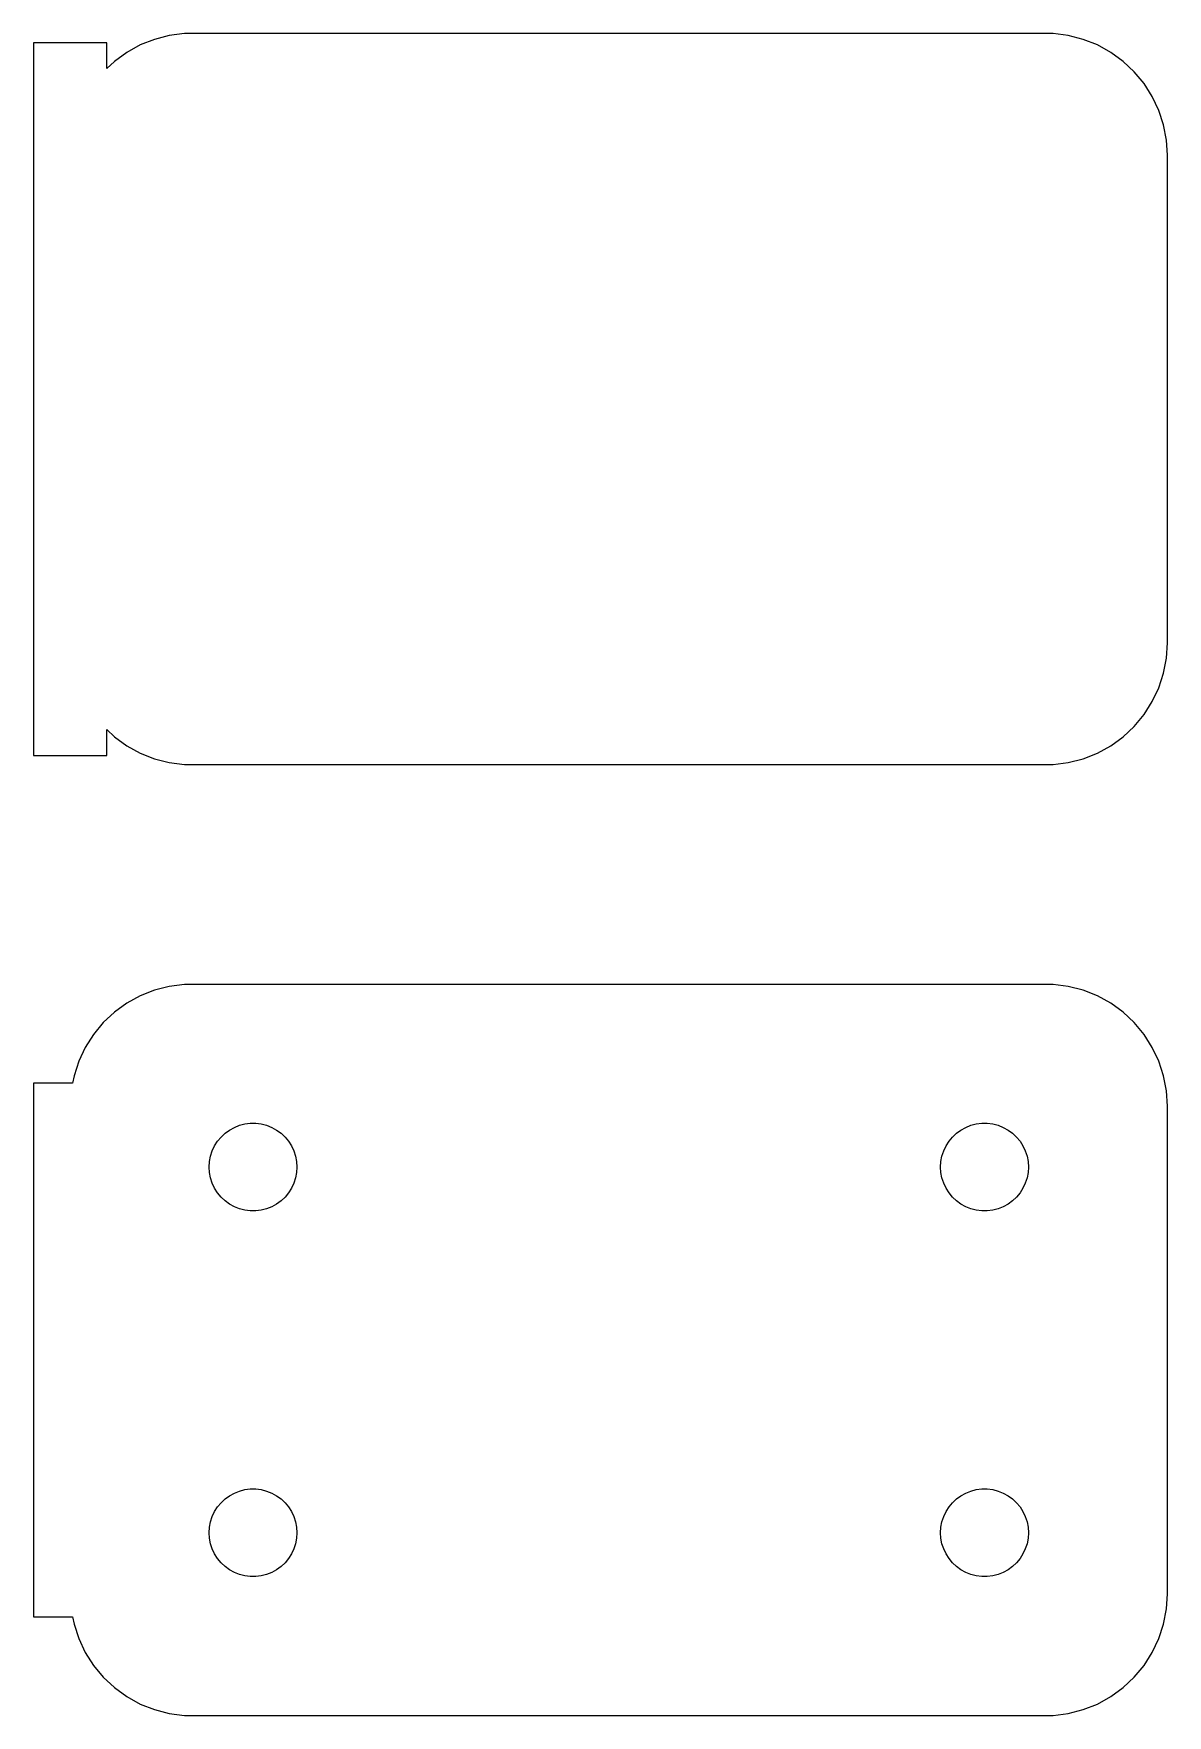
# Model space of a CAD drawing. Header units: metres. Extents: x -24 to 22.5, y 24 to 93.
import ezdxf

# ---------------------------------------------------------------- set-up
doc = ezdxf.new("R2010")
doc.units = ezdxf.units.M

msp = doc.modelspace()

# ---------------------------------------------------------------- linework, layer by layer
for p, q in [((-21, 92.6148), (-24, 92.6148)), ((-24, 92.6148), (-24, 63.3852)), ((-21, 91.5587), (-21, 92.6148)), ((-19.6289, 92.5241), (-20.1791, 92.2216)), ((-19.0451, 92.7553), (-19.6289, 92.5241)), ((-18.4369, 92.9114), (-19.0451, 92.7553)), ((-17.8139, 92.9901), (-18.4369, 92.9114)), ((17.8139, 92.9901), (-17.8139, 92.9901)), ((18.4369, 92.9114), (17.8139, 92.9901)), ((19.0451, 92.7553), (18.4369, 92.9114)), ((19.6289, 92.5241), (19.0451, 92.7553)), ((20.1791, 92.2216), (19.6289, 92.5241)), ((-20.6871, 91.8526), (-21, 91.5587)), ((-20.1791, 92.2216), (-20.6871, 91.8526)), ((20.6871, 91.8526), (20.1791, 92.2216)), ((21.1448, 91.4227), (20.6871, 91.8526)), ((21.5451, 90.9389), (21.1448, 91.4227)), ((21.8815, 90.4088), (21.5451, 90.9389)), ((22.1489, 89.8406), (21.8815, 90.4088)), ((22.3429, 89.2434), (22.1489, 89.8406)), ((22.4606, 88.6267), (22.3429, 89.2434)), ((22.5, 88), (22.4606, 88.6267)), ((22.5, 68), (22.5, 88)), ((22.4606, 67.3733), (22.5, 68)), ((22.3429, 66.7566), (22.4606, 67.3733)), ((22.1489, 66.1594), (22.3429, 66.7566)), ((21.5451, 65.0611), (21.8815, 65.5912)), ((21.8815, 65.5912), (22.1489, 66.1594)), ((21.1448, 64.5773), (21.5451, 65.0611)), ((-21, 63.3852), (-21, 64.4413)), ((-21, 64.4413), (-20.6871, 64.1474)), ((20.6871, 64.1474), (21.1448, 64.5773)), ((-20.6871, 64.1474), (-20.1791, 63.7784)), ((-20.1791, 63.7784), (-19.6289, 63.4759)), ((-19.6289, 63.4759), (-19.0451, 63.2447)), ((19.0451, 63.2447), (19.6289, 63.4759)), ((19.6289, 63.4759), (20.1791, 63.7784)), ((20.1791, 63.7784), (20.6871, 64.1474)), ((-24, 63.3852), (-21, 63.3852)), ((-19.0451, 63.2447), (-18.4369, 63.0886)), ((-18.4369, 63.0886), (-17.8139, 63.0099)), ((-17.8139, 63.0099), (17.8139, 63.0099)), ((17.8139, 63.0099), (18.4369, 63.0886)), ((18.4369, 63.0886), (19.0451, 63.2447)), ((-18.4369, 53.9114), (-19.0451, 53.7553)), ((-17.8139, 53.9901), (-18.4369, 53.9114)), ((17.8139, 53.9901), (-17.8139, 53.9901)), ((18.4369, 53.9114), (17.8139, 53.9901)), ((19.0451, 53.7553), (18.4369, 53.9114)), ((-20.1791, 53.2216), (-20.6871, 52.8526)), ((-19.6289, 53.5241), (-20.1791, 53.2216)), ((-19.0451, 53.7553), (-19.6289, 53.5241)), ((19.6289, 53.5241), (19.0451, 53.7553)), ((20.1791, 53.2216), (19.6289, 53.5241)), ((20.6871, 52.8526), (20.1791, 53.2216)), ((-20.6871, 52.8526), (-21.1448, 52.4227)), ((21.1448, 52.4227), (20.6871, 52.8526)), ((-21.5451, 51.9389), (-21.8815, 51.4088)), ((-21.1448, 52.4227), (-21.5451, 51.9389)), ((21.5451, 51.9389), (21.1448, 52.4227)), ((21.8815, 51.4088), (21.5451, 51.9389)), ((-21.8815, 51.4088), (-22.1489, 50.8406)), ((22.1489, 50.8406), (21.8815, 51.4088)), ((-22.1489, 50.8406), (-22.3429, 50.2434)), ((22.3429, 50.2434), (22.1489, 50.8406)), ((-22.4, 49.9442), (-24, 49.9442)), ((-24, 49.9442), (-24, 28.0558)), ((-22.3429, 50.2434), (-22.4, 49.9442)), ((22.4606, 49.6267), (22.3429, 50.2434)), ((22.5, 49), (22.4606, 49.6267)), ((22.5, 29), (22.5, 49)), ((-15.3373, 48.2681), (-15.113, 48.2964)), ((-15.113, 48.2964), (-14.887, 48.2964)), ((-14.887, 48.2964), (-14.6627, 48.2681)), ((14.6627, 48.2681), (14.887, 48.2964)), ((14.887, 48.2964), (15.113, 48.2964)), ((15.113, 48.2964), (15.3373, 48.2681)), ((-16.4562, 47.558), (-16.3121, 47.7322)), ((-16.3121, 47.7322), (-16.1474, 47.8869)), ((-16.1474, 47.8869), (-15.9645, 48.0198)), ((-15.9645, 48.0198), (-15.7664, 48.1287)), ((-15.7664, 48.1287), (-15.5562, 48.2119)), ((-15.5562, 48.2119), (-15.3373, 48.2681)), ((-14.6627, 48.2681), (-14.4438, 48.2119)), ((-14.4438, 48.2119), (-14.2336, 48.1287)), ((-14.2336, 48.1287), (-14.0355, 48.0198)), ((-14.0355, 48.0198), (-13.8526, 47.8869)), ((-13.8526, 47.8869), (-13.6879, 47.7322)), ((-13.6879, 47.7322), (-13.5438, 47.558)), ((13.5438, 47.558), (13.6879, 47.7322)), ((13.6879, 47.7322), (13.8526, 47.8869)), ((13.8526, 47.8869), (14.0355, 48.0198)), ((14.0355, 48.0198), (14.2336, 48.1287)), ((14.2336, 48.1287), (14.4438, 48.2119)), ((14.4438, 48.2119), (14.6627, 48.2681)), ((15.3373, 48.2681), (15.5562, 48.2119)), ((15.5562, 48.2119), (15.7664, 48.1287)), ((15.7664, 48.1287), (15.9645, 48.0198)), ((15.9645, 48.0198), (16.1474, 47.8869)), ((16.1474, 47.8869), (16.3121, 47.7322)), ((16.3121, 47.7322), (16.4562, 47.558)), ((-16.7858, 46.7256), (-16.7434, 46.9476)), ((-16.7434, 46.9476), (-16.6736, 47.1626)), ((-16.6736, 47.1626), (-16.5773, 47.3671)), ((-16.5773, 47.3671), (-16.4562, 47.558)), ((-13.5438, 47.558), (-13.4226, 47.3671)), ((-13.4226, 47.3671), (-13.3264, 47.1626)), ((-13.3264, 47.1626), (-13.2565, 46.9476)), ((-13.2565, 46.9476), (-13.2142, 46.7256)), ((13.2142, 46.7256), (13.2565, 46.9476)), ((13.2565, 46.9476), (13.3264, 47.1626)), ((13.3264, 47.1626), (13.4226, 47.3671)), ((13.4226, 47.3671), (13.5438, 47.558)), ((16.4562, 47.558), (16.5773, 47.3671)), ((16.5773, 47.3671), (16.6736, 47.1626)), ((16.6736, 47.1626), (16.7434, 46.9476)), ((16.7434, 46.9476), (16.7858, 46.7256)), ((-16.8, 46.5), (-16.7858, 46.7256)), ((-16.7858, 46.2744), (-16.8, 46.5)), ((-16.7434, 46.0524), (-16.7858, 46.2744)), ((-13.2142, 46.2744), (-13.2565, 46.0524)), ((-13.2142, 46.7256), (-13.2, 46.5)), ((-13.2, 46.5), (-13.2142, 46.2744)), ((13.2, 46.5), (13.2142, 46.7256)), ((13.2142, 46.2744), (13.2, 46.5)), ((13.2565, 46.0524), (13.2142, 46.2744)), ((16.7858, 46.2744), (16.7434, 46.0524)), ((16.7858, 46.7256), (16.8, 46.5)), ((16.8, 46.5), (16.7858, 46.2744)), ((-16.6736, 45.8374), (-16.7434, 46.0524)), ((-16.5773, 45.6328), (-16.6736, 45.8374)), ((-16.4562, 45.442), (-16.5773, 45.6328)), ((-13.4226, 45.6328), (-13.5438, 45.442)), ((-13.3264, 45.8374), (-13.4226, 45.6328)), ((-13.2565, 46.0524), (-13.3264, 45.8374)), ((13.3264, 45.8374), (13.2565, 46.0524)), ((13.4226, 45.6328), (13.3264, 45.8374)), ((13.5438, 45.442), (13.4226, 45.6328)), ((16.5773, 45.6328), (16.4562, 45.442)), ((16.6736, 45.8374), (16.5773, 45.6328)), ((16.7434, 46.0524), (16.6736, 45.8374)), ((-16.3121, 45.2678), (-16.4562, 45.442)), ((-16.1474, 45.1131), (-16.3121, 45.2678)), ((-15.9645, 44.9802), (-16.1474, 45.1131)), ((-15.7664, 44.8713), (-15.9645, 44.9802)), ((-15.5562, 44.7881), (-15.7664, 44.8713)), ((-14.2336, 44.8713), (-14.4438, 44.7881)), ((-14.0355, 44.9802), (-14.2336, 44.8713)), ((-13.8526, 45.1131), (-14.0355, 44.9802)), ((-13.6879, 45.2678), (-13.8526, 45.1131)), ((-13.5438, 45.442), (-13.6879, 45.2678)), ((13.6879, 45.2678), (13.5438, 45.442)), ((13.8526, 45.1131), (13.6879, 45.2678)), ((14.0355, 44.9802), (13.8526, 45.1131)), ((14.2336, 44.8713), (14.0355, 44.9802)), ((14.4438, 44.7881), (14.2336, 44.8713)), ((15.7664, 44.8713), (15.5562, 44.7881)), ((15.9645, 44.9802), (15.7664, 44.8713)), ((16.1474, 45.1131), (15.9645, 44.9802)), ((16.3121, 45.2678), (16.1474, 45.1131)), ((16.4562, 45.442), (16.3121, 45.2678)), ((-15.3373, 44.7319), (-15.5562, 44.7881)), ((-15.113, 44.7036), (-15.3373, 44.7319)), ((-14.887, 44.7036), (-15.113, 44.7036)), ((-14.6627, 44.7319), (-14.887, 44.7036)), ((-14.4438, 44.7881), (-14.6627, 44.7319)), ((14.6627, 44.7319), (14.4438, 44.7881)), ((14.887, 44.7036), (14.6627, 44.7319)), ((15.113, 44.7036), (14.887, 44.7036)), ((15.3373, 44.7319), (15.113, 44.7036)), ((15.5562, 44.7881), (15.3373, 44.7319)), ((-15.9645, 33.0198), (-15.7664, 33.1287)), ((-15.7664, 33.1287), (-15.5562, 33.2119)), ((-15.5562, 33.2119), (-15.3373, 33.2681)), ((-15.3373, 33.2681), (-15.113, 33.2964)), ((-15.113, 33.2964), (-14.887, 33.2964)), ((-14.887, 33.2964), (-14.6627, 33.2681)), ((-14.6627, 33.2681), (-14.4438, 33.2119)), ((-14.4438, 33.2119), (-14.2336, 33.1287)), ((-14.2336, 33.1287), (-14.0355, 33.0198)), ((14.0355, 33.0198), (14.2336, 33.1287)), ((14.2336, 33.1287), (14.4438, 33.2119)), ((14.4438, 33.2119), (14.6627, 33.2681)), ((14.6627, 33.2681), (14.887, 33.2964)), ((14.887, 33.2964), (15.113, 33.2964)), ((15.113, 33.2964), (15.3373, 33.2681)), ((15.3373, 33.2681), (15.5562, 33.2119)), ((15.5562, 33.2119), (15.7664, 33.1287)), ((15.7664, 33.1287), (15.9645, 33.0198)), ((-16.5773, 32.3672), (-16.4562, 32.558)), ((-16.4562, 32.558), (-16.3121, 32.7322)), ((-16.3121, 32.7322), (-16.1474, 32.8869)), ((-16.1474, 32.8869), (-15.9645, 33.0198)), ((-14.0355, 33.0198), (-13.8526, 32.8869)), ((-13.8526, 32.8869), (-13.6879, 32.7322)), ((-13.6879, 32.7322), (-13.5438, 32.558)), ((-13.5438, 32.558), (-13.4226, 32.3672)), ((13.4226, 32.3672), (13.5438, 32.558)), ((13.5438, 32.558), (13.6879, 32.7322)), ((13.6879, 32.7322), (13.8526, 32.8869)), ((13.8526, 32.8869), (14.0355, 33.0198)), ((15.9645, 33.0198), (16.1474, 32.8869)), ((16.1474, 32.8869), (16.3121, 32.7322)), ((16.3121, 32.7322), (16.4562, 32.558)), ((16.4562, 32.558), (16.5773, 32.3672)), ((-16.7858, 31.7256), (-16.7434, 31.9476)), ((-16.7434, 31.9476), (-16.6736, 32.1626)), ((-16.6736, 32.1626), (-16.5773, 32.3672)), ((-13.4226, 32.3672), (-13.3264, 32.1626)), ((-13.3264, 32.1626), (-13.2565, 31.9476)), ((-13.2565, 31.9476), (-13.2142, 31.7256)), ((13.2142, 31.7256), (13.2565, 31.9476)), ((13.2565, 31.9476), (13.3264, 32.1626)), ((13.3264, 32.1626), (13.4226, 32.3672)), ((16.5773, 32.3672), (16.6736, 32.1626)), ((16.6736, 32.1626), (16.7434, 31.9476)), ((16.7434, 31.9476), (16.7858, 31.7256)), ((-16.8, 31.5), (-16.7858, 31.7256)), ((-16.7858, 31.2744), (-16.8, 31.5)), ((-16.7434, 31.0524), (-16.7858, 31.2744)), ((-16.6736, 30.8374), (-16.7434, 31.0524)), ((-13.2565, 31.0524), (-13.3264, 30.8374)), ((-13.2142, 31.2744), (-13.2565, 31.0524)), ((-13.2142, 31.7256), (-13.2, 31.5)), ((-13.2, 31.5), (-13.2142, 31.2744)), ((13.2, 31.5), (13.2142, 31.7256)), ((13.2142, 31.2744), (13.2, 31.5)), ((13.2565, 31.0524), (13.2142, 31.2744)), ((13.3264, 30.8374), (13.2565, 31.0524)), ((16.7434, 31.0524), (16.6736, 30.8374)), ((16.7858, 31.2744), (16.7434, 31.0524)), ((16.7858, 31.7256), (16.8, 31.5)), ((16.8, 31.5), (16.7858, 31.2744)), ((-16.5773, 30.6329), (-16.6736, 30.8374)), ((-16.4562, 30.442), (-16.5773, 30.6329)), ((-16.3121, 30.2678), (-16.4562, 30.442)), ((-13.5438, 30.442), (-13.6879, 30.2678)), ((-13.4226, 30.6329), (-13.5438, 30.442)), ((-13.3264, 30.8374), (-13.4226, 30.6329)), ((13.4226, 30.6329), (13.3264, 30.8374)), ((13.5438, 30.442), (13.4226, 30.6329)), ((13.6879, 30.2678), (13.5438, 30.442)), ((16.4562, 30.442), (16.3121, 30.2678)), ((16.5773, 30.6329), (16.4562, 30.442)), ((16.6736, 30.8374), (16.5773, 30.6329)), ((-16.1474, 30.1131), (-16.3121, 30.2678)), ((-15.9645, 29.9802), (-16.1474, 30.1131)), ((-15.7664, 29.8713), (-15.9645, 29.9802)), ((-15.5562, 29.7881), (-15.7664, 29.8713)), ((-15.3373, 29.7319), (-15.5562, 29.7881)), ((-15.113, 29.7036), (-15.3373, 29.7319)), ((-14.887, 29.7036), (-15.113, 29.7036)), ((-14.6627, 29.7319), (-14.887, 29.7036)), ((-14.4438, 29.7881), (-14.6627, 29.7319)), ((-14.2336, 29.8713), (-14.4438, 29.7881)), ((-14.0355, 29.9802), (-14.2336, 29.8713)), ((-13.8526, 30.1131), (-14.0355, 29.9802)), ((-13.6879, 30.2678), (-13.8526, 30.1131)), ((13.8526, 30.1131), (13.6879, 30.2678)), ((14.0355, 29.9802), (13.8526, 30.1131)), ((14.2336, 29.8713), (14.0355, 29.9802)), ((14.4438, 29.7881), (14.2336, 29.8713)), ((14.6627, 29.7319), (14.4438, 29.7881)), ((14.887, 29.7036), (14.6627, 29.7319)), ((15.113, 29.7036), (14.887, 29.7036)), ((15.3373, 29.7319), (15.113, 29.7036)), ((15.5562, 29.7881), (15.3373, 29.7319)), ((15.7664, 29.8713), (15.5562, 29.7881)), ((15.9645, 29.9802), (15.7664, 29.8713)), ((16.1474, 30.1131), (15.9645, 29.9802)), ((16.3121, 30.2678), (16.1474, 30.1131)), ((22.4606, 28.3733), (22.5, 29)), ((22.3429, 27.7566), (22.4606, 28.3733)), ((-24, 28.0558), (-22.4, 28.0558)), ((-22.4, 28.0558), (-22.3429, 27.7566)), ((-22.3429, 27.7566), (-22.1489, 27.1594)), ((22.1489, 27.1594), (22.3429, 27.7566)), ((-22.1489, 27.1594), (-21.8815, 26.5912)), ((21.8815, 26.5912), (22.1489, 27.1594)), ((-21.8815, 26.5912), (-21.5451, 26.0611)), ((21.5451, 26.0611), (21.8815, 26.5912)), ((-21.5451, 26.0611), (-21.1448, 25.5773)), ((-21.1448, 25.5773), (-20.6871, 25.1474)), ((20.6871, 25.1474), (21.1448, 25.5773)), ((21.1448, 25.5773), (21.5451, 26.0611)), ((-20.6871, 25.1474), (-20.1791, 24.7784)), ((20.1791, 24.7784), (20.6871, 25.1474)), ((-20.1791, 24.7784), (-19.6289, 24.4759)), ((-19.6289, 24.4759), (-19.0451, 24.2447)), ((-19.0451, 24.2447), (-18.4369, 24.0886)), ((18.4369, 24.0886), (19.0451, 24.2447)), ((19.0451, 24.2447), (19.6289, 24.4759)), ((19.6289, 24.4759), (20.1791, 24.7784)), ((-18.4369, 24.0886), (-17.8139, 24.0099)), ((-17.8139, 24.0099), (17.8139, 24.0099)), ((17.8139, 24.0099), (18.4369, 24.0886))]:
    msp.add_line(p, q)

doc.saveas('drawing.dxf')
